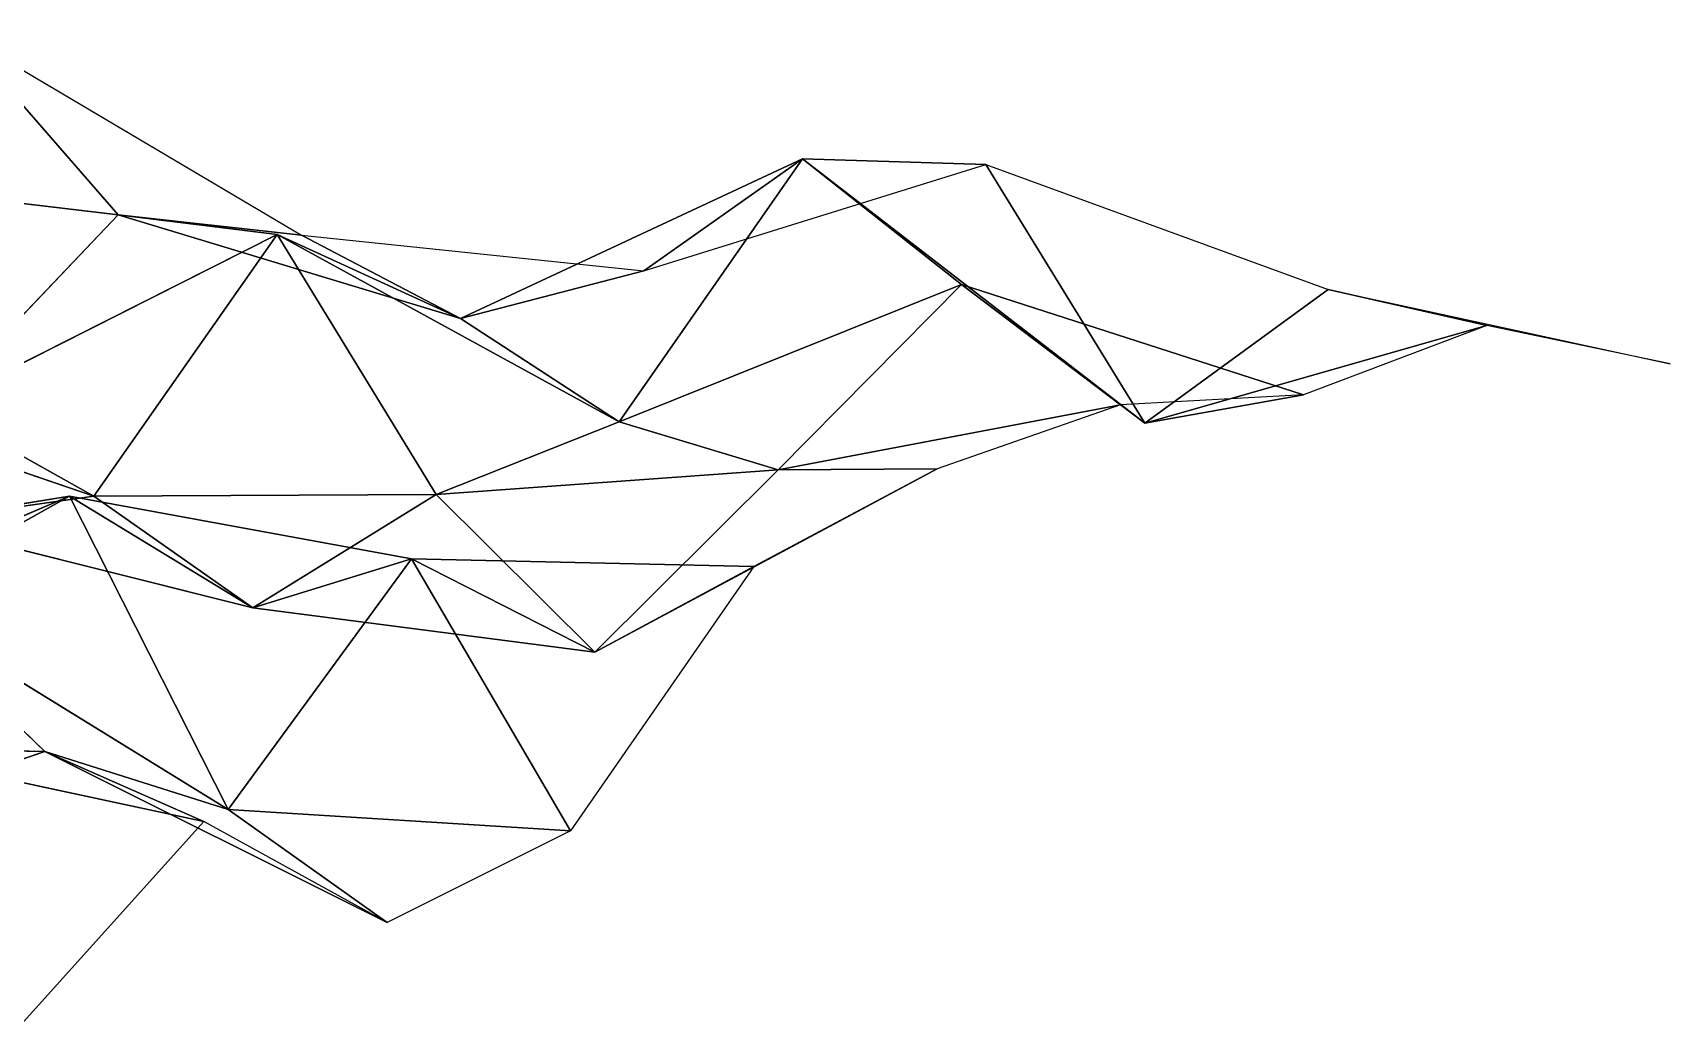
# Model space of a CAD drawing. Header units: metres. Extents: x -3703 to 431, y -1555 to 134.
# Drawn here: x 311.3 to 431.1, y 39.7 to 112.3 of the extents above; entities that cross this region are included whole.
import ezdxf

# ---------------------------------------------------------------- set-up
doc = ezdxf.new("R2010")
doc.units = ezdxf.units.M

msp = doc.modelspace()

# ---------------------------------------------------------------- linework, layer by layer
for p, q in [((305.8941, 112.32383, -433.8821), (317.52167, 98.986145, -471.22638)), ((317.52167, 98.986145, -471.22638), (305.8941, 112.32383, -433.8821)), ((305.8941, 112.32383, -433.8821), (330.93808, 97.52103, -443.40332)), ((367.6096, 103.10248, -497.80927), (342.5656, 91.4084, -482.36316)), ((342.5656, 91.4084, -482.36316), (367.6096, 103.10248, -497.80927)), ((367.6096, 103.10248, -497.80927), (354.19318, 83.856514, -521.00116)), ((354.19318, 83.856514, -521.00116), (367.6096, 103.10248, -497.80927)), ((355.98203, 94.90226, -455.64896), (367.6096, 103.10248, -497.80927)), ((367.6096, 103.10248, -497.80927), (355.98203, 94.90226, -455.64896)), ((381.026, 102.67685, -470.21863), (367.6096, 103.10248, -497.80927)), ((392.65353, 83.73833, -506.31052), (367.6096, 103.10248, -497.80927)), ((367.6096, 103.10248, -497.80927), (381.026, 102.67685, -470.21863)), ((367.6096, 103.10248, -497.80927), (379.23712, 93.897934, -536.0777)), ((379.23712, 93.897934, -536.0777), (367.6096, 103.10248, -497.80927)), ((367.6096, 103.10248, -497.80927), (392.65353, 83.73833, -506.31052)), ((317.52167, 98.986145, -471.22638), (292.4777, 101.96406, -459.06107)), ((292.4777, 101.96406, -459.06107), (317.52167, 98.986145, -471.22638)), ((355.98203, 94.90226, -455.64896), (381.026, 102.67685, -470.21863)), ((381.026, 102.67685, -470.21863), (392.65353, 83.73833, -506.31052)), ((392.65353, 83.73833, -506.31052), (381.026, 102.67685, -470.21863)), ((381.026, 102.67685, -470.21863), (406.06995, 93.53647, -481.00598)), ((317.52167, 98.986145, -471.22638), (304.10526, 84.92396, -495.57745)), ((304.10526, 84.92396, -495.57745), (317.52167, 98.986145, -471.22638)), ((330.93808, 97.52103, -443.40332), (317.52167, 98.986145, -471.22638)), ((342.5656, 91.4084, -482.36316), (317.52167, 98.986145, -471.22638)), ((317.52167, 98.986145, -471.22638), (330.93808, 97.52103, -443.40332)), ((317.52167, 98.986145, -471.22638), (329.14923, 97.55286, -511.23254)), ((329.14923, 97.55286, -511.23254), (317.52167, 98.986145, -471.22638)), ((317.52167, 98.986145, -471.22638), (342.5656, 91.4084, -482.36316)), ((329.14923, 97.55286, -511.23254), (304.10526, 84.92396, -495.57745)), ((304.10526, 84.92396, -495.57745), (329.14923, 97.55286, -511.23254)), ((329.14923, 97.55286, -511.23254), (315.73282, 78.41283, -534.4482)), ((315.73282, 78.41283, -534.4482), (329.14923, 97.55286, -511.23254)), ((342.5656, 91.4084, -482.36316), (329.14923, 97.55286, -511.23254)), ((354.19318, 83.856514, -521.00116), (329.14923, 97.55286, -511.23254)), ((329.14923, 97.55286, -511.23254), (342.5656, 91.4084, -482.36316)), ((329.14923, 97.55286, -511.23254), (340.7768, 78.52232, -547.30383)), ((340.7768, 78.52232, -547.30383), (329.14923, 97.55286, -511.23254)), ((329.14923, 97.55286, -511.23254), (354.19318, 83.856514, -521.00116)), ((330.93808, 97.52103, -443.40332), (342.5656, 91.4084, -482.36316)), ((342.5656, 91.4084, -482.36316), (330.93808, 97.52103, -443.40332)), ((330.93808, 97.52103, -443.40332), (355.98203, 94.90226, -455.64896)), ((355.98203, 94.90226, -455.64896), (342.5656, 91.4084, -482.36316)), ((342.5656, 91.4084, -482.36316), (355.98203, 94.90226, -455.64896)), ((379.23712, 93.897934, -536.0777), (354.19318, 83.856514, -521.00116)), ((354.19318, 83.856514, -521.00116), (379.23712, 93.897934, -536.0777)), ((379.23712, 93.897934, -536.0777), (365.8207, 80.34502, -560.54266)), ((365.8207, 80.34502, -560.54266), (379.23712, 93.897934, -536.0777)), ((392.65353, 83.73833, -506.31052), (379.23712, 93.897934, -536.0777)), ((404.2811, 85.82934, -547.10474), (379.23712, 93.897934, -536.0777)), ((379.23712, 93.897934, -536.0777), (392.65353, 83.73833, -506.31052)), ((379.23712, 93.897934, -536.0777), (390.86472, 85.08393, -574.4335)), ((390.86472, 85.08393, -574.4335), (379.23712, 93.897934, -536.0777)), ((379.23712, 93.897934, -536.0777), (404.2811, 85.82934, -547.10474)), ((406.06995, 93.53647, -481.00598), (392.65353, 83.73833, -506.31052)), ((392.65353, 83.73833, -506.31052), (406.06995, 93.53647, -481.00598)), ((406.06995, 93.53647, -481.00598), (417.6975, 90.89915, -520.7429)), ((417.6975, 90.89915, -520.7429), (406.06995, 93.53647, -481.00598)), ((406.06995, 93.53647, -481.00598), (431.11392, 88.09512, -492.62048)), ((342.5656, 91.4084, -482.36316), (354.19318, 83.856514, -521.00116)), ((354.19318, 83.856514, -521.00116), (342.5656, 91.4084, -482.36316)), ((417.6975, 90.89915, -520.7429), (392.65353, 83.73833, -506.31052)), ((392.65353, 83.73833, -506.31052), (417.6975, 90.89915, -520.7429)), ((417.6975, 90.89915, -520.7429), (404.2811, 85.82934, -547.10474)), ((431.11392, 88.09512, -492.62048), (417.6975, 90.89915, -520.7429)), ((315.73282, 78.41283, -534.4482), (290.68884, 86.937485, -523.52313)), ((290.68884, 86.937485, -523.52313), (315.73282, 78.41283, -534.4482)), ((404.2811, 85.82934, -547.10474), (390.86472, 85.08393, -574.4335)), ((392.65353, 83.73833, -506.31052), (404.2811, 85.82934, -547.10474)), ((404.2811, 85.82934, -547.10474), (392.65353, 83.73833, -506.31052)), ((304.10526, 84.92396, -495.57745), (315.73282, 78.41283, -534.4482)), ((315.73282, 78.41283, -534.4482), (304.10526, 84.92396, -495.57745)), ((390.86472, 85.08393, -574.4335), (365.8207, 80.34502, -560.54266)), ((365.8207, 80.34502, -560.54266), (390.86472, 85.08393, -574.4335)), ((390.86472, 85.08393, -574.4335), (377.4483, 80.41389, -600.8847)), ((354.19318, 83.856514, -521.00116), (340.7768, 78.52232, -547.30383)), ((340.7768, 78.52232, -547.30383), (354.19318, 83.856514, -521.00116)), ((354.19318, 83.856514, -521.00116), (365.8207, 80.34502, -560.54266)), ((365.8207, 80.34502, -560.54266), (354.19318, 83.856514, -521.00116)), ((365.8207, 80.34502, -560.54266), (340.7768, 78.52232, -547.30383)), ((340.7768, 78.52232, -547.30383), (365.8207, 80.34502, -560.54266)), ((377.4483, 80.41389, -600.8847), (352.40433, 66.98863, -585.0515)), ((352.40433, 66.98863, -585.0515), (377.4483, 80.41389, -600.8847)), ((365.8207, 80.34502, -560.54266), (352.40433, 66.98863, -585.0515)), ((352.40433, 66.98863, -585.0515), (365.8207, 80.34502, -560.54266)), ((377.4483, 80.41389, -600.8847), (364.0319, 73.26875, -626.7825)), ((365.8207, 80.34502, -560.54266), (377.4483, 80.41389, -600.8847)), ((377.4483, 80.41389, -600.8847), (365.8207, 80.34502, -560.54266)), ((313.94397, 78.41585, -602.271), (288.9, 67.66644, -587.03613)), ((288.9, 67.66644, -587.03613), (313.94397, 78.41585, -602.271)), ((313.94397, 78.41585, -602.271), (300.52756, 70.897125, -628.0852)), ((300.52756, 70.897125, -628.0852), (313.94397, 78.41585, -602.271)), ((302.3164, 76.49848, -561.51556), (313.94397, 78.41585, -602.271)), ((313.94397, 78.41585, -602.271), (302.3164, 76.49848, -561.51556)), ((315.73282, 78.41283, -534.4482), (302.3164, 76.49848, -561.51556)), ((302.3164, 76.49848, -561.51556), (315.73282, 78.41283, -534.4482)), ((327.36038, 70.226555, -572.94434), (313.94397, 78.41585, -602.271)), ((338.9879, 73.82731, -614.0762), (313.94397, 78.41585, -602.271)), ((313.94397, 78.41585, -602.271), (327.36038, 70.226555, -572.94434)), ((313.94397, 78.41585, -602.271), (325.5715, 55.47203, -637.4673)), ((325.5715, 55.47203, -637.4673), (313.94397, 78.41585, -602.271)), ((313.94397, 78.41585, -602.271), (338.9879, 73.82731, -614.0762)), ((340.7768, 78.52232, -547.30383), (315.73282, 78.41283, -534.4482)), ((315.73282, 78.41283, -534.4482), (340.7768, 78.52232, -547.30383)), ((315.73282, 78.41283, -534.4482), (327.36038, 70.226555, -572.94434)), ((327.36038, 70.226555, -572.94434), (315.73282, 78.41283, -534.4482)), ((340.7768, 78.52232, -547.30383), (327.36038, 70.226555, -572.94434)), ((327.36038, 70.226555, -572.94434), (340.7768, 78.52232, -547.30383)), ((340.7768, 78.52232, -547.30383), (352.40433, 66.98863, -585.0515)), ((352.40433, 66.98863, -585.0515), (340.7768, 78.52232, -547.30383)), ((327.36038, 70.226555, -572.94434), (302.3164, 76.49848, -561.51556)), ((302.3164, 76.49848, -561.51556), (327.36038, 70.226555, -572.94434)), ((338.9879, 73.82731, -614.0762), (325.5715, 55.47203, -637.4673)), ((325.5715, 55.47203, -637.4673), (338.9879, 73.82731, -614.0762)), ((327.36038, 70.226555, -572.94434), (338.9879, 73.82731, -614.0762)), ((338.9879, 73.82731, -614.0762), (327.36038, 70.226555, -572.94434)), ((352.40433, 66.98863, -585.0515), (338.9879, 73.82731, -614.0762)), ((364.0319, 73.26875, -626.7825), (338.9879, 73.82731, -614.0762)), ((338.9879, 73.82731, -614.0762), (352.40433, 66.98863, -585.0515)), ((338.9879, 73.82731, -614.0762), (350.61548, 53.918625, -649.95105)), ((350.61548, 53.918625, -649.95105), (338.9879, 73.82731, -614.0762)), ((338.9879, 73.82731, -614.0762), (364.0319, 73.26875, -626.7825)), ((364.0319, 73.26875, -626.7825), (350.61548, 53.918625, -649.95105)), ((352.40433, 66.98863, -585.0515), (364.0319, 73.26875, -626.7825)), ((364.0319, 73.26875, -626.7825), (352.40433, 66.98863, -585.0515)), ((325.5715, 55.47203, -637.4673), (300.52756, 70.897125, -628.0852)), ((300.52756, 70.897125, -628.0852), (312.1551, 59.72915, -665.9147)), ((312.1551, 59.72915, -665.9147), (300.52756, 70.897125, -628.0852)), ((300.52756, 70.897125, -628.0852), (325.5715, 55.47203, -637.4673)), ((352.40433, 66.98863, -585.0515), (327.36038, 70.226555, -572.94434)), ((327.36038, 70.226555, -572.94434), (352.40433, 66.98863, -585.0515)), ((312.1551, 59.72915, -665.9147), (298.73868, 59.96795, -693.4635)), ((323.78265, 54.594475, -705.09314), (298.73868, 59.96795, -693.4635)), ((298.73868, 59.96795, -693.4635), (312.1551, 59.72915, -665.9147)), ((298.73868, 59.96795, -693.4635), (323.78265, 54.594475, -705.09314)), ((312.1551, 59.72915, -665.9147), (287.11115, 51.169464, -651.16943)), ((287.11115, 51.169464, -651.16943), (312.1551, 59.72915, -665.9147)), ((325.5715, 55.47203, -637.4673), (312.1551, 59.72915, -665.9147)), ((337.19907, 47.194, -675.9429), (312.1551, 59.72915, -665.9147)), ((312.1551, 59.72915, -665.9147), (325.5715, 55.47203, -637.4673)), ((312.1551, 59.72915, -665.9147), (323.78265, 54.594475, -705.09314)), ((323.78265, 54.594475, -705.09314), (312.1551, 59.72915, -665.9147)), ((312.1551, 59.72915, -665.9147), (337.19907, 47.194, -675.9429)), ((350.61548, 53.918625, -649.95105), (325.5715, 55.47203, -637.4673)), ((325.5715, 55.47203, -637.4673), (337.19907, 47.194, -675.9429)), ((337.19907, 47.194, -675.9429), (325.5715, 55.47203, -637.4673)), ((325.5715, 55.47203, -637.4673), (350.61548, 53.918625, -649.95105)), ((323.78265, 54.594475, -705.09314), (310.36624, 39.685257, -729.25476)), ((337.19907, 47.194, -675.9429), (323.78265, 54.594475, -705.09314)), ((350.61548, 53.918625, -649.95105), (337.19907, 47.194, -675.9429))]:
    msp.add_line(p, q)
for points in [[(305.8941, 112.32383, -433.8821), (317.52167, 98.986145, -471.22638), (292.4777, 101.96406, -459.06107), (292.47778, 101.96416, -459.06097)], [(317.52167, 98.986145, -471.22638), (305.8941, 112.32383, -433.8821), (330.93808, 97.52103, -443.40332), (330.93817, 97.521126, -443.40323)], [(354.19318, 83.856514, -521.00116), (342.5656, 91.4084, -482.36316), (367.6096, 103.10248, -497.80927), (367.60968, 103.10258, -497.80917)], [(355.98203, 94.90226, -455.64896), (367.6096, 103.10248, -497.80927), (342.5656, 91.4084, -482.36316), (342.5657, 91.4085, -482.36307)], [(367.6096, 103.10248, -497.80927), (379.23712, 93.897934, -536.0777), (354.19318, 83.856514, -521.00116), (354.19327, 83.85661, -521.00104)], [(367.6096, 103.10248, -497.80927), (355.98203, 94.90226, -455.64896), (381.026, 102.67685, -470.21863), (381.0261, 102.67695, -470.21854)], [(381.026, 102.67685, -470.21863), (392.65353, 83.73833, -506.31052), (367.6096, 103.10248, -497.80927), (367.60968, 103.10258, -497.80917)], [(379.23712, 93.897934, -536.0777), (367.6096, 103.10248, -497.80927), (392.65353, 83.73833, -506.31052), (392.65363, 83.73843, -506.31042)], [(304.10526, 84.92396, -495.57745), (292.4777, 101.96406, -459.06107), (317.52167, 98.986145, -471.22638), (317.52176, 98.986244, -471.2263)], [(392.65353, 83.73833, -506.31052), (381.026, 102.67685, -470.21863), (406.06995, 93.53647, -481.00598), (406.07004, 93.53657, -481.0059)], [(317.52167, 98.986145, -471.22638), (329.14923, 97.55286, -511.23254), (304.10526, 84.92396, -495.57745), (304.10535, 84.92406, -495.57736)], [(330.93808, 97.52103, -443.40332), (342.5656, 91.4084, -482.36316), (317.52167, 98.986145, -471.22638), (317.52176, 98.986244, -471.2263)], [(329.14923, 97.55286, -511.23254), (317.52167, 98.986145, -471.22638), (342.5656, 91.4084, -482.36316), (342.5657, 91.4085, -482.36307)], [(315.73282, 78.41283, -534.4482), (304.10526, 84.92396, -495.57745), (329.14923, 97.55286, -511.23254), (329.14932, 97.552956, -511.23245)], [(329.14923, 97.55286, -511.23254), (340.7768, 78.52232, -547.30383), (315.73282, 78.41283, -534.4482), (315.7329, 78.412926, -534.44806)], [(342.5656, 91.4084, -482.36316), (354.19318, 83.856514, -521.00116), (329.14923, 97.55286, -511.23254), (329.14932, 97.552956, -511.23245)], [(340.7768, 78.52232, -547.30383), (329.14923, 97.55286, -511.23254), (354.19318, 83.856514, -521.00116), (354.19327, 83.85661, -521.00104)], [(342.5656, 91.4084, -482.36316), (330.93808, 97.52103, -443.40332), (355.98203, 94.90226, -455.64896), (355.98212, 94.90236, -455.64886)], [(365.8207, 80.34502, -560.54266), (354.19318, 83.856514, -521.00116), (379.23712, 93.897934, -536.0777), (379.2372, 93.89803, -536.0776)], [(379.23712, 93.897934, -536.0777), (390.86472, 85.08393, -574.4335), (365.8207, 80.34502, -560.54266), (365.8208, 80.345116, -560.54254)], [(392.65353, 83.73833, -506.31052), (404.2811, 85.82934, -547.10474), (379.23712, 93.897934, -536.0777), (379.2372, 93.89803, -536.0776)], [(390.86472, 85.08393, -574.4335), (379.23712, 93.897934, -536.0777), (404.2811, 85.82934, -547.10474), (404.2812, 85.82944, -547.1046)], [(406.06995, 93.53647, -481.00598), (417.6975, 90.89915, -520.7429), (392.65353, 83.73833, -506.31052), (392.65363, 83.73843, -506.31042)], [(417.6975, 90.89915, -520.7429), (406.06995, 93.53647, -481.00598), (431.11392, 88.09512, -492.62048), (431.114, 88.09522, -492.6204)], [(404.2811, 85.82934, -547.10474), (392.65353, 83.73833, -506.31052), (417.6975, 90.89915, -520.7429), (417.6976, 90.89925, -520.7428)], [(304.10526, 84.92396, -495.57745), (315.73282, 78.41283, -534.4482), (290.68884, 86.937485, -523.52313), (290.68893, 86.937584, -523.523)], [(302.3164, 76.49848, -561.51556), (290.68884, 86.937485, -523.52313), (315.73282, 78.41283, -534.4482), (315.7329, 78.412926, -534.44806)], [(377.4483, 80.41389, -600.8847), (365.8207, 80.34502, -560.54266), (390.86472, 85.08393, -574.4335), (390.8648, 85.08403, -574.43335)], [(354.19318, 83.856514, -521.00116), (365.8207, 80.34502, -560.54266), (340.7768, 78.52232, -547.30383), (340.7769, 78.52242, -547.3037)], [(352.40433, 66.98863, -585.0515), (340.7768, 78.52232, -547.30383), (365.8207, 80.34502, -560.54266), (365.8208, 80.345116, -560.54254)], [(364.0319, 73.26875, -626.7825), (352.40433, 66.98863, -585.0515), (377.4483, 80.41389, -600.8847), (377.4484, 80.41399, -600.8846)], [(365.8207, 80.34502, -560.54266), (377.4483, 80.41389, -600.8847), (352.40433, 66.98863, -585.0515), (352.40442, 66.98873, -585.0514)], [(300.52756, 70.897125, -628.0852), (288.9, 67.66644, -587.03613), (313.94397, 78.41585, -602.271), (313.94406, 78.41595, -602.2709)], [(302.3164, 76.49848, -561.51556), (313.94397, 78.41585, -602.271), (288.9, 67.66644, -587.03613), (288.9001, 67.66654, -587.036)], [(313.94397, 78.41585, -602.271), (325.5715, 55.47203, -637.4673), (300.52756, 70.897125, -628.0852), (300.52765, 70.897224, -628.0851)], [(313.94397, 78.41585, -602.271), (302.3164, 76.49848, -561.51556), (327.36038, 70.226555, -572.94434), (327.36047, 70.226654, -572.9442)], [(315.73282, 78.41283, -534.4482), (327.36038, 70.226555, -572.94434), (302.3164, 76.49848, -561.51556), (302.3165, 76.49858, -561.51544)], [(327.36038, 70.226555, -572.94434), (338.9879, 73.82731, -614.0762), (313.94397, 78.41585, -602.271), (313.94406, 78.41595, -602.2709)], [(325.5715, 55.47203, -637.4673), (313.94397, 78.41585, -602.271), (338.9879, 73.82731, -614.0762), (338.988, 73.82741, -614.07605)], [(327.36038, 70.226555, -572.94434), (315.73282, 78.41283, -534.4482), (340.7768, 78.52232, -547.30383), (340.7769, 78.52242, -547.3037)], [(340.7768, 78.52232, -547.30383), (352.40433, 66.98863, -585.0515), (327.36038, 70.226555, -572.94434), (327.36047, 70.226654, -572.9442)], [(338.9879, 73.82731, -614.0762), (350.61548, 53.918625, -649.95105), (325.5715, 55.47203, -637.4673), (325.5716, 55.47213, -637.46716)], [(338.9879, 73.82731, -614.0762), (327.36038, 70.226555, -572.94434), (352.40433, 66.98863, -585.0515), (352.40442, 66.98873, -585.0514)], [(352.40433, 66.98863, -585.0515), (364.0319, 73.26875, -626.7825), (338.9879, 73.82731, -614.0762), (338.988, 73.82741, -614.07605)], [(350.61548, 53.918625, -649.95105), (338.9879, 73.82731, -614.0762), (364.0319, 73.26875, -626.7825), (364.03198, 73.26885, -626.78235)], [(300.52756, 70.897125, -628.0852), (312.1551, 59.72915, -665.9147), (287.11115, 51.169464, -651.16943), (287.11124, 51.169563, -651.1693)], [(312.1551, 59.72915, -665.9147), (300.52756, 70.897125, -628.0852), (325.5715, 55.47203, -637.4673), (325.5716, 55.47213, -637.46716)], [(298.73868, 59.96795, -693.4635), (287.11115, 51.169464, -651.16943), (312.1551, 59.72915, -665.9147), (312.15518, 59.729248, -665.91455)], [(312.1551, 59.72915, -665.9147), (323.78265, 54.594475, -705.09314), (298.73868, 59.96795, -693.4635), (298.73877, 59.96805, -693.4634)], [(310.36624, 39.685257, -729.25476), (298.73868, 59.96795, -693.4635), (323.78265, 54.594475, -705.09314), (323.78275, 54.594574, -705.093)], [(325.5715, 55.47203, -637.4673), (337.19907, 47.194, -675.9429), (312.1551, 59.72915, -665.9147), (312.15518, 59.729248, -665.91455)], [(323.78265, 54.594475, -705.09314), (312.1551, 59.72915, -665.9147), (337.19907, 47.194, -675.9429), (337.19916, 47.1941, -675.94275)], [(337.19907, 47.194, -675.9429), (325.5715, 55.47203, -637.4673), (350.61548, 53.918625, -649.95105), (350.61557, 53.918724, -649.9509)]]:
    msp.add_3dface(points)

doc.saveas('drawing.dxf')
